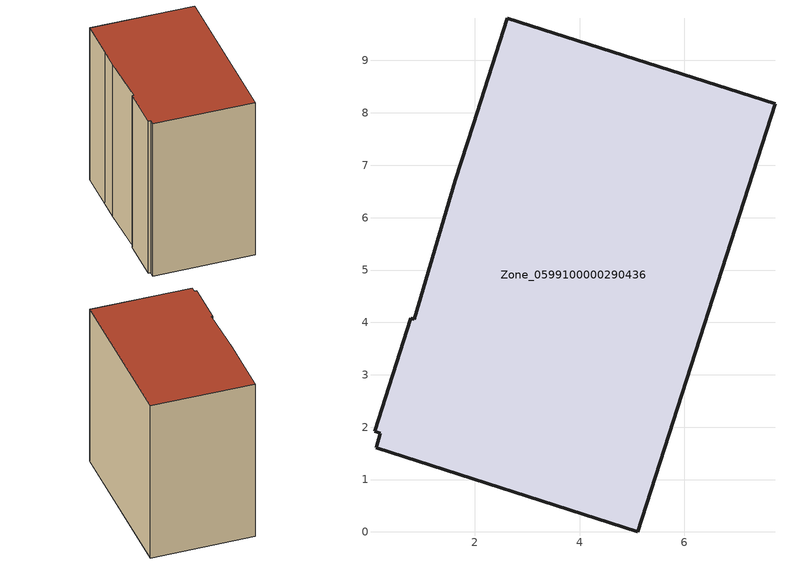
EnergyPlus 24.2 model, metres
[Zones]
Zone_0599100000290436
 floor ground (C_G): 0.2,1.88 0.09,1.92 0.78,4.08 0.84,4.06 1.63,6.71 1.97,7.78 2.62,9.81 7.73,8.17 5.11,0 0.12,1.61 z0
 wall outside (C_F): 5.11,0 7.73,8.17 2.62,9.81 1.97,7.78 1.63,6.71 0.84,4.06 0.78,4.08 0.09,1.92 0.2,1.88 0.12,1.61 5.11,0 z0:8.97
 roof outside (C_R): 0.09,1.92 0.2,1.88 0.12,1.61 5.11,0 7.73,8.17 2.62,9.81 1.97,7.78 1.63,6.71 0.84,4.06 0.78,4.08 z8.97
[BUILDING]
Pand.0599100000290436: North Axis=0; Terrain=City; Loads Convergence Tolerance Value=0.04; Temperature Convergence Tolerance Value=0.4; Solar Distribution=FullExterior; Maximum Number of Warmup Days=25; Minimum Number of Warmup Days=1
[Site:Location]
Rotterdam.The.Hague.AP_ZH_NLD Design_Conditions: Latitude=51.96; Longitude=4.45; Time Zone=1; Elevation=-4.5
[SITE:GROUNDTEMPERATURE:BUILDINGSURFACE]
18, 18, 18, 18, 18, 18, 18, 18, 18, 18, 18, 18
[MATERIAL] Thermal Absorptance=0.9; Solar Absorptance=0.7; Visible Absorptance=0.7
Name | Roughness | Thickness | Conductivity | Density | Specific Heat
G.TC.1975-1991 | MediumSmooth | 0.15 | 0.288461 | 540 | 1210
F.TC.1975-1991 | Rough | 0.3 | 0.230769 | 1920 | 840
R.TC.1975-1991 | MediumRough | 0.2 | 0.153846 | 1500 | 1000
[CONSTRUCTION]
C_G: G.TC.1975-1991
C_F: F.TC.1975-1991
C_R: R.TC.1975-1991
[ZONE]
Zone_0599100000290436: Type=1; Multiplier=1; Ceiling Height=Autocalculate; Volume=Autocalculate; Floor Area=autocalculate; Part of Total Floor Area=Yes
[ZONEINFILTRATION:DESIGNFLOWRATE]
Infil_Zone_0599100000290436: Zone or ZoneList or Space or SpaceList=Zone_0599100000290436; Schedule=AlwaysOn; Design Flow Rate Calculation Method=Flow/Area; Flow Rate per Floor Area=0.003; Constant Term Coefficient=1; Temperature Term Coefficient=0; Velocity Term Coefficient=0; Velocity Squared Term Coefficient=0
[HVACTEMPLATE:ZONE:IDEALLOADSAIRSYSTEM]
Zone_0599100000290436: Maximum Heating Supply Air Temperature=50; Minimum Cooling Supply Air Temperature=13; Maximum Heating Supply Air Humidity Ratio=0.0156; Minimum Cooling Supply Air Humidity Ratio=0.0077; Heating Limit=NoLimit; Cooling Limit=NoLimit; Dehumidification Control Type=ConstantSensibleHeatRatio; Cooling Sensible Heat Ratio=0.7; Dehumidification Setpoint=60; Humidification Control Type=None; Humidification Setpoint=30; Outdoor Air Method=None; Outdoor Air Flow Rate per Person=0.00944; Outdoor Air Flow Rate per Zone Floor Area=0; Outdoor Air Flow Rate per Zone=0; Demand Controlled Ventilation Type=None; Outdoor Air Economizer Type=NoEconomizer; Heat Recovery Type=None; Sensible Heat Recovery Effectiveness=0.7; Latent Heat Recovery Effectiveness=0.65
[ZONECONTROL:THERMOSTAT]
ThermostatControl_Zone_0599100000290436: Zone or ZoneList=Zone_0599100000290436; Control Type Schedule=DualSetpointControlType; Control 1=Thermostat_Zone_0599100000290436; Temperature Difference Between Cutout And Setpoint=0
[THERMOSTATSETPOINT:DUALSETPOINT]
Thermostat_Zone_0599100000290436: Heating Setpoint Temperature Schedule=HeatingSetpoint_Zone_0599100000290436; Cooling Setpoint Temperature Schedule=CoolingSetpoint_Zone_0599100000290436
[SCHEDULE:COMPACT]
HeatingSetpoint_Zone_0599100000290436: Through: 12/31, For: AllDays, Until: 24:00, 21
CoolingSetpoint_Zone_0599100000290436: Through: 12/31, For: AllDays, Until: 24:00, 24
DualSetpointControlType: Through: 12/31, For: AllDays, Until: 24:00, 4
AlwaysOn: Through: 12/31, For: AllDays, Until: 24:00, 1
